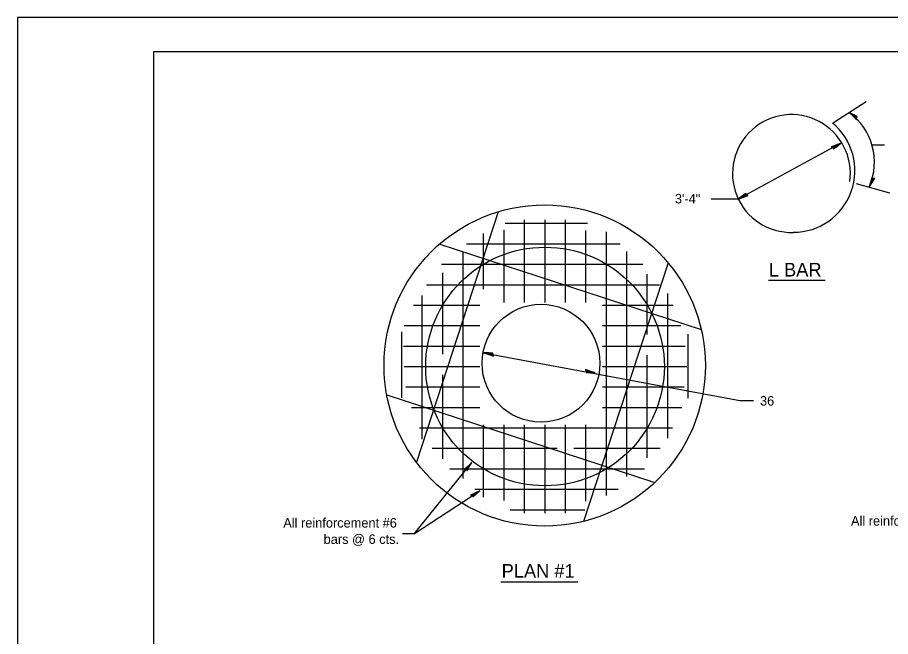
# Model space of a CAD drawing. Extents: x 0 to 2.83, y -0.07 to 1.83.
# Drawn here: x 0 to 1.067, y 1.077 to 1.833 of the extents above; entities that cross this region are included whole.
import ezdxf

# ---------------------------------------------------------------- set-up
doc = ezdxf.new("R2010")
doc.units = 0
for name, color, linetype in [('RD_Pr_Roadway_Dimensions', 7, 'Continuous'), ('RD_Pr_Roadway_Notes', 7, 'Continuous'), ('SH_General_Details', 7, 'Continuous'), ('SH_Printer_Plotting_Border', 7, 'Continuous')]:
    doc.layers.add(name, color=color, linetype=linetype)

msp = doc.modelspace()

# ---------------------------------------------------------------- linework, layer by layer
at = {"layer": 'RD_Pr_Roadway_Dimensions'}
for p, q in [((0.997, 1.705), (1.037, 1.7306)), ((1.0062, 1.6795), (0.8808, 1.6114)), ((1.0593, 1.6771), (1.0442, 1.6771)), ((1.0249, 1.6305), (1.0655, 1.6191)), ((0.8808, 1.6114), (0.8475, 1.6114)), ((0.5696, 1.4235), (0.8827, 1.3653)), ((0.8827, 1.3653), (0.8994, 1.3653))]:
    msp.add_line(p, q, dxfattribs=at)
for points in [[(1.0254, 1.7104), (1.0261, 1.712), (1.0218, 1.7143), (1.0163, 1.7173), (1.0211, 1.7126), (1.0252, 1.7084), (1.0254, 1.7104), (1.0257, 1.7116), (1.0196, 1.7148), (1.0248, 1.7094), (1.0248, 1.7112), (1.0222, 1.7129), (1.0243, 1.7108)], [(0.996, 1.6742), (0.9972, 1.6728), (1.0011, 1.6758), (1.0062, 1.6795), (0.9999, 1.6771), (0.9943, 1.6752), (0.996, 1.6742), (0.997, 1.6734), (1.0025, 1.6775), (0.9954, 1.6751), (0.997, 1.6744), (0.9997, 1.676), (0.9968, 1.675)], [(1.0454, 1.6365), (1.0437, 1.6369), (1.0424, 1.6321), (1.0406, 1.6261), (1.0442, 1.6318), (1.0475, 1.6367), (1.0454, 1.6365), (1.0442, 1.6365), (1.0423, 1.6299), (1.0465, 1.6362), (1.0447, 1.6358), (1.0437, 1.6328), (1.0453, 1.6354)], [(0.891, 1.6167), (0.8898, 1.618), (0.8859, 1.6151), (0.8808, 1.6114), (0.8871, 1.6138), (0.8927, 1.6157), (0.891, 1.6167), (0.89, 1.6175), (0.8845, 1.6134), (0.8916, 1.6158), (0.8899, 1.6165), (0.8873, 1.6149), (0.8902, 1.6159)], [(0.5809, 1.4212), (0.5808, 1.423), (0.5759, 1.4232), (0.5696, 1.4235), (0.576, 1.4214), (0.5815, 1.4193), (0.5809, 1.4212), (0.5806, 1.4224), (0.5737, 1.4227), (0.5808, 1.4201), (0.58, 1.4217), (0.5769, 1.4221), (0.5797, 1.4211)], [(0.6947, 1.4011), (0.6947, 1.3993), (0.6996, 1.3991), (0.7059, 1.3988), (0.6995, 1.4009), (0.694, 1.403), (0.6947, 1.4011), (0.695, 1.3999), (0.7018, 1.3996), (0.6948, 1.4022), (0.6956, 1.4006), (0.6987, 1.4002), (0.6958, 1.4012)]]:
    msp.add_lwpolyline(points, dxfattribs=at)
msp.add_arc((0.9717, 1.6565), 0.0754, 336.1816, 53.7516, dxfattribs=at)
at = {"layer": 'RD_Pr_Roadway_Notes'}
for p, q in [((0.9178, 1.5123), (0.9868, 1.5123)), ((0.4853, 1.2027), (0.5552, 1.2893)), ((0.4853, 1.2027), (0.565, 1.2548)), ((0.4704, 1.2027), (0.4853, 1.2027)), ((0.5907, 1.1435), (0.6849, 1.1435))]:
    msp.add_line(p, q, dxfattribs=at)
for points in [[(0.5479, 1.2804), (0.5495, 1.2796), (0.552, 1.2839), (0.5552, 1.2893), (0.5503, 1.2846), (0.5459, 1.2807), (0.5479, 1.2804), (0.5492, 1.2801), (0.5526, 1.286), (0.547, 1.281), (0.5488, 1.2809), (0.5506, 1.2835), (0.5484, 1.2814)], [(0.5554, 1.2485), (0.5567, 1.2473), (0.5603, 1.2506), (0.565, 1.2548), (0.559, 1.2518), (0.5536, 1.2494), (0.5554, 1.2485), (0.5565, 1.2479), (0.5616, 1.2524), (0.5547, 1.2494), (0.5564, 1.2488), (0.5589, 1.2507), (0.5561, 1.2494)]]:
    msp.add_lwpolyline(points, dxfattribs=at)
at = {"layer": 'SH_General_Details'}
for p, q in [((0, 1.8333), (0, 0)), ((2.8333, 1.8333), (0, 1.8333)), ((0.5875, 1.5958), (0.4875, 1.2896)), ((0.5959, 1.5817), (0.6964, 1.5817)), ((0.6196, 1.485), (0.6196, 1.586)), ((0.6446, 1.485), (0.6446, 1.586)), ((0.6696, 1.485), (0.6696, 1.586)), ((0.5696, 1.5011), (0.5696, 1.5694)), ((0.5946, 1.485), (0.5946, 1.5737)), ((0.6946, 1.485), (0.6946, 1.5731)), ((0.7196, 1.249), (0.7196, 1.5712)), ((0.5159, 1.5564), (0.8354, 1.452)), ((0.5485, 1.5567), (0.7364, 1.5567)), ((0.7446, 1.2724), (0.7446, 1.5472)), ((0.5446, 1.2699), (0.5446, 1.546)), ((0.5183, 1.5317), (0.7323, 1.5317)), ((0.7949, 1.5336), (0.6917, 1.2174)), ((0.7323, 1.5317), (0.7641, 1.5317)), ((0.5196, 1.4217), (0.5196, 1.5213)), ((0.7696, 1.4457), (0.7696, 1.5195)), ((0.4998, 1.5067), (0.5702, 1.5067)), ((0.5702, 1.5067), (0.7845, 1.5067)), ((0.4946, 1.318), (0.4946, 1.4936)), ((0.7946, 1.3192), (0.7946, 1.4961)), ((0.4838, 1.4817), (0.5648, 1.4817)), ((0.715, 1.4817), (0.8011, 1.4817)), ((0.4727, 1.4567), (0.5648, 1.4567)), ((0.715, 1.4567), (0.8104, 1.4567)), ((0.4696, 1.3685), (0.4696, 1.4492)), ((0.8196, 1.3679), (0.8196, 1.4462)), ((0.4715, 1.4317), (0.5648, 1.4317)), ((0.715, 1.4317), (0.8159, 1.4317)), ((0.7696, 1.2952), (0.7696, 1.4204)), ((0.4727, 1.4067), (0.5648, 1.4067)), ((0.715, 1.4067), (0.8178, 1.4067)), ((0.5196, 1.294), (0.5196, 1.3967)), ((0.4745, 1.3817), (0.5648, 1.3817)), ((0.715, 1.3817), (0.8147, 1.3817)), ((0.4512, 1.3721), (0.7788, 1.2651)), ((0.4813, 1.3567), (0.5648, 1.3567)), ((0.715, 1.3567), (0.8116, 1.3567)), ((0.5696, 1.2471), (0.5696, 1.3356)), ((0.5946, 1.2428), (0.5946, 1.3356)), ((0.6196, 1.2274), (0.6196, 1.3356)), ((0.6446, 1.2274), (0.6446, 1.3356)), ((0.6696, 1.2274), (0.6696, 1.3356)), ((0.6946, 1.2422), (0.6946, 1.3356)), ((0.4912, 1.3317), (0.8005, 1.3317)), ((0.5066, 1.3067), (0.6596, 1.3067)), ((0.6799, 1.3067), (0.7851, 1.3067)), ((0.5282, 1.2817), (0.766, 1.2817)), ((0.559, 1.2567), (0.734, 1.2567)), ((0.6021, 1.2317), (0.6933, 1.2317))]:
    msp.add_line(p, q, dxfattribs=at)
msp.add_lwpolyline([(0.1667, 1.7917), (2.7917, 1.7917), (2.7917, 0.0417), (0.1667, 0.0417)], close=True, dxfattribs=at)
for centre, radius in [((0.6442, 1.4079), 0.1963), ((0.6446, 1.4067), 0.1458), ((0.6397, 1.4107), 0.072)]:
    msp.add_circle(centre, radius, dxfattribs=at)
for centre, radius, start, end in [((0.9457, 1.6426), 0.072, 352.117, 271.7836), ((0.9479, 1.6461), 0.0754, 269.9969, 50.5532)]:
    msp.add_arc(centre, radius, start, end, dxfattribs=at)
at = {"layer": 'SH_Printer_Plotting_Border'}
msp.add_lwpolyline([(0, 0), (2.8333, 0), (2.8333, 1.8333), (0, 1.8333)], close=True, dxfattribs=at)

# ---------------------------------------------------------------- texts
at = {"layer": 'RD_Pr_Roadway_Dimensions'}
for s, p in [('3\'-4"', (0.8033, 1.606)), ('36', (0.9073, 1.3589))]:
    msp.add_text(s, height=0.01167, dxfattribs=at).set_placement(p)
at = {"layer": 'RD_Pr_Roadway_Notes'}
for s, height, p in [('L BAR', 0.01667, (0.9181, 1.5167)), ('All reinforcement #6', 0.011667, (0.3248, 1.2098)), ('All reinforcement #6', 0.011667, (1.0185, 1.2122)), ('bars @ 6 cts.', 0.011667, (0.3741, 1.1898)), ('PLAN #1', 0.01667, (0.5916, 1.1486))]:
    msp.add_text(s, height=height, dxfattribs=at).set_placement(p)

doc.saveas('drawing.dxf')
